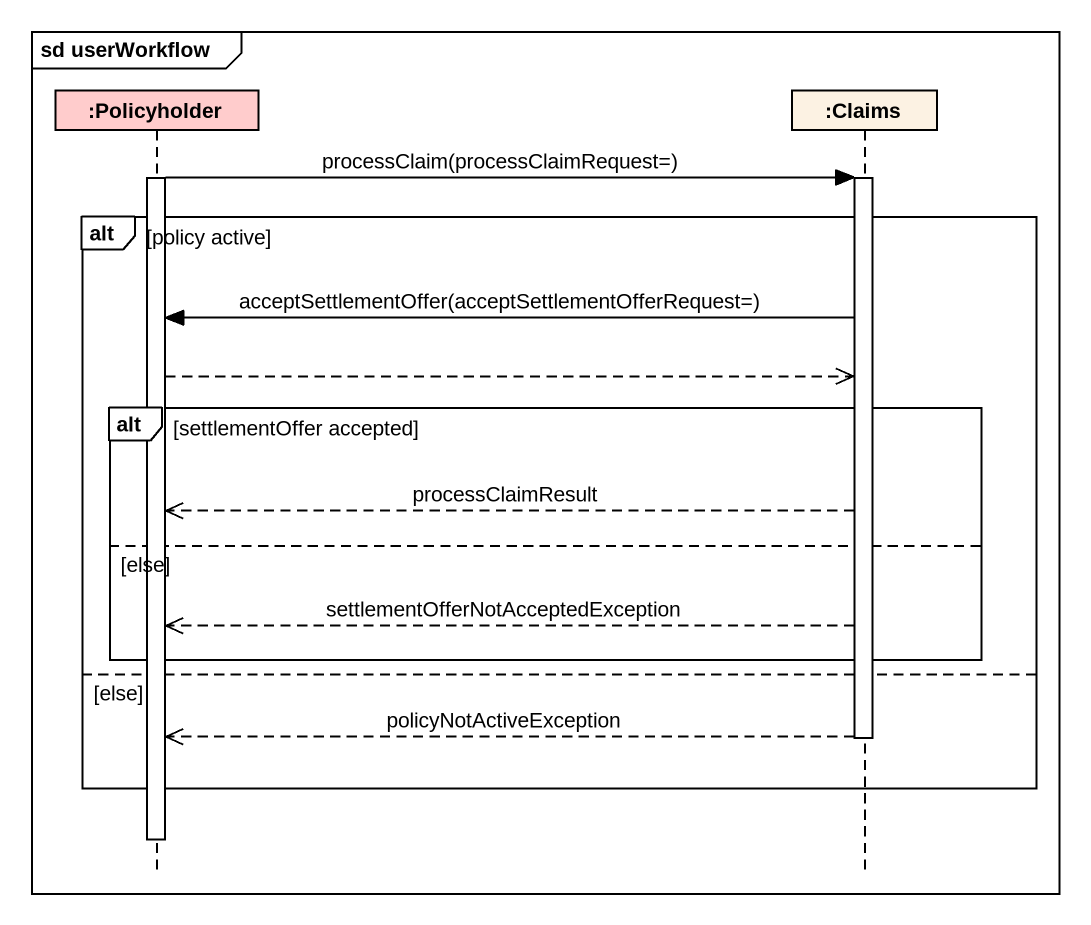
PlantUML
@startuml
mainframe sd userWorkflow
hide footbox
participant ":Policyholder" as Policyholder #FFCCCC
participant ":Claims" as Claims

activate Policyholder
Policyholder -> Claims : processClaim(processClaimRequest=)
activate Claims
alt policy active
  Claims -> Policyholder : acceptSettlementOffer(acceptSettlementOfferRequest=)
  Policyholder -->> Claims
  alt settlementOffer accepted
    Claims -->> Policyholder : processClaimResult
  else else
    Claims -->> Policyholder : settlementOfferNotAcceptedException
  end
else else
  Claims -->> Policyholder : policyNotActiveException
  deactivate Claims
end
deactivate Policyholder
@enduml
